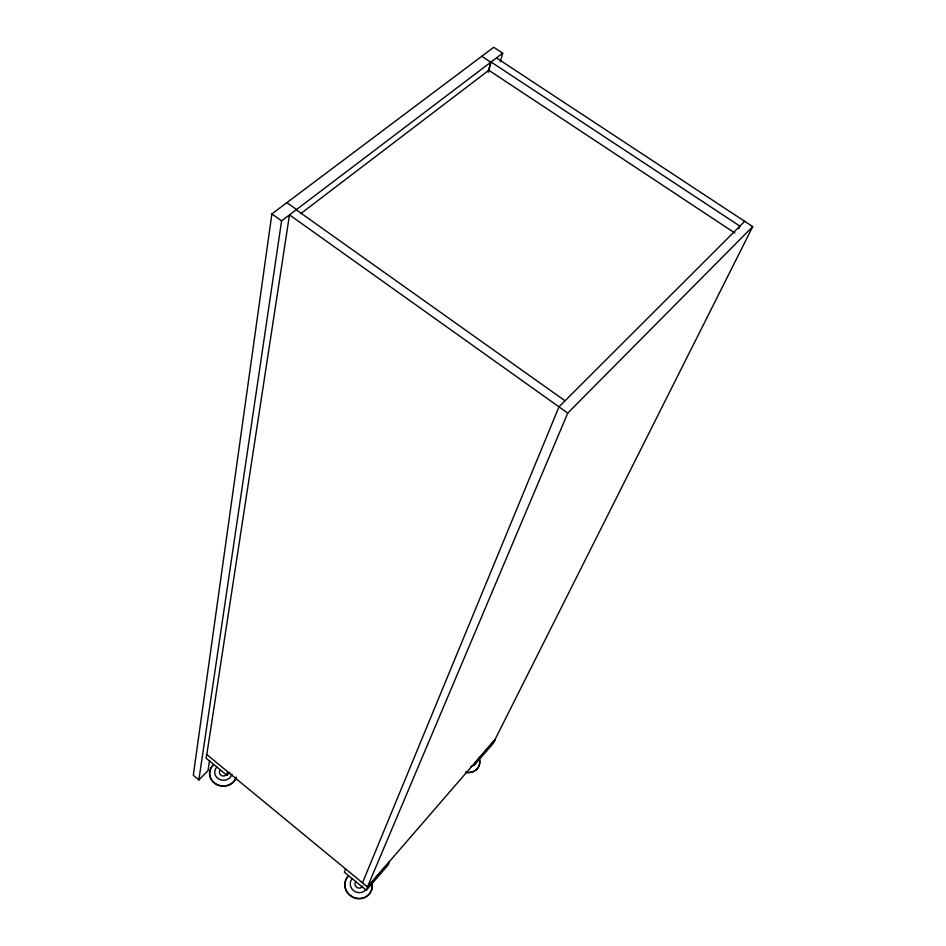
<?xml version="1.0" encoding="UTF-8"?>
<svg xmlns="http://www.w3.org/2000/svg" width="946" height="946" viewBox="0 0 946 946"><rect width="100%" height="100%" fill="white"/><g stroke="black" fill="none" stroke-linecap="round" stroke-linejoin="round"><path stroke-width="1.42" d="M500.304 61.727L502.681 53.189L493.729 47.3L271.88 213.926L193.28 775.294L198.861 779.93L207.978 770.754L209.586 760.549M198.861 779.93L281.601 220.879L502.681 53.189M206.807 754.553L289.488 214.884L567.754 413.083L367.45 886.934L495.101 739.394L752.72 226.614L496.461 57.907M345.621 868.948L344.379 872.224L366.268 890.269L367.616 887.076L206.642 754.423L206.074 758.148L226.874 775.306L227.548 771.652M488.16 71.825L490.773 62.211L481.774 56.275M488.361 71.967L491.08 61.987L739.89 226.129L738.578 228.766M362.495 882.843L558.98 406.839L744.691 221.329M362.744 886.047L362.164 886.899A4.162 3.926 27.2 0 1 355.294 882.311L355.873 881.471M227.005 774.124L226.39 774.916A4.08 3.713 5 0 1 219.803 770.529M366.268 890.269L388.037 865.082L389.48 861.806L367.616 887.076M226.874 775.306L229.854 772.267M567.754 413.083L752.72 226.614M300.769 213.619L488.822 70.276L734.865 233.012M286.898 202.645L296.571 209.515M296.204 209.799L565.034 400.785M271.88 213.926L281.601 220.879M236.204 777.198A13.575 12.381 5 0 1 216.587 784.269A13.575 12.381 5 0 1 213.075 765.125M236.157 777.47A13.575 12.381 5 0 1 216.539 784.541A13.575 12.381 5 0 1 213.027 765.397M231.924 774.053A8.703 7.935 5 0 1 219.507 779.398A8.703 7.935 5 0 1 216.918 766.97M479.575 760.253A13.078 11.541 28 0 1 465.491 772.409M479.184 757.923A13.09 11.541 28 0 1 465.621 772.149M472.728 765.799A8.384 7.391 27.9 0 1 470.895 766.638M372.204 884.415A13.871 13.067 27.2 0 1 354.715 897.754A13.871 13.067 27.2 0 1 347.962 876.41M372.097 884.664A13.859 13.055 27.3 0 1 354.62 897.99A13.859 13.055 27.3 0 1 347.868 876.646M365.865 889.819A8.881 8.372 27.2 0 1 353.497 890.541A8.881 8.372 27.2 0 1 352.184 878.55M475.885 761.92L474.123 765.491L493.434 743.154L495.255 739.524L475.885 761.92"/></g></svg>
